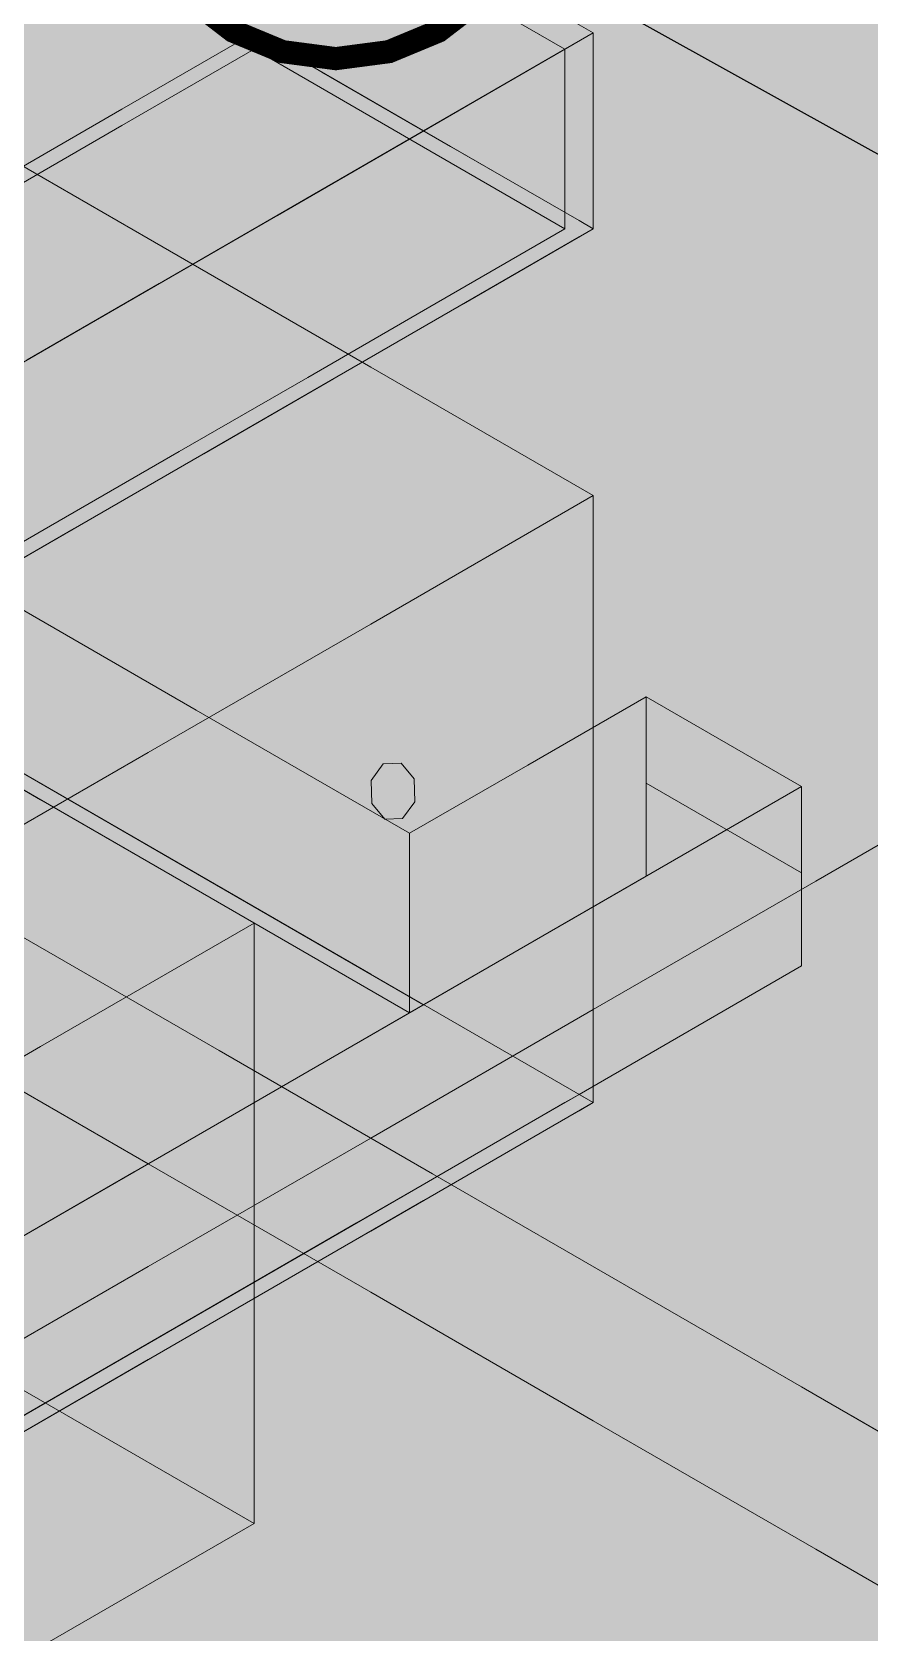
# Model space of a CAD drawing. Header units: metres. Extents: x 349021 to 349543, y 9281040 to 9281959.
# Drawn here: x 349207.772 to 349207.9351, y 9281043.9387 to 9281044.2502 of the extents above; entities that cross this region are included whole.
import ezdxf

# ---------------------------------------------------------------- set-up
doc = ezdxf.new("R2010")
doc.units = ezdxf.units.M
doc.header["$LTSCALE"] = 0.25
doc.layers.add('ISO-3D', color=7, linetype='CONTINUOUS', lineweight=13)
doc.layers.add('ISO-3D-ARISTAS', color=250, linetype='CONTINUOUS', lineweight=13)
doc.layers.add('LLAMADAS-NUM', color=30, linetype='CONTINUOUS', lineweight=25, true_color=0xc05014)

msp = doc.modelspace()

# ---------------------------------------------------------------- linework, layer by layer
at = {"layer": 'ISO-3D', "true_color": 0x9e9d98}
for points in [[(349207.83792, 9281044.23833), (349207.79462, 9281044.26333), (349207.83792, 9281044.285), (349207.79462, 9281044.31)], [(349207.92452, 9281044.235), (349207.88122, 9281044.26), (349207.92452, 9281044.285), (349207.88122, 9281044.31)], [(349207.79462, 9281044.21667), (349207.75131, 9281044.24167), (349207.79462, 9281044.26333), (349207.75131, 9281044.28833)], [(349207.88122, 9281044.21333), (349207.83792, 9281044.23833), (349207.88122, 9281044.26), (349207.83792, 9281044.285)], [(349207.96782, 9281044.21), (349207.92452, 9281044.235), (349207.96782, 9281044.26), (349207.92452, 9281044.285)], [(349207.83792, 9281044.19167), (349207.79462, 9281044.21667), (349207.83792, 9281044.23833), (349207.79462, 9281044.26333)], [(349207.92452, 9281044.18833), (349207.88122, 9281044.21333), (349207.92452, 9281044.235), (349207.88122, 9281044.26)], [(349207.79462, 9281044.17), (349207.75131, 9281044.195), (349207.79462, 9281044.21667), (349207.75131, 9281044.24167)], [(349207.88122, 9281044.16667), (349207.83792, 9281044.19167), (349207.88122, 9281044.21333), (349207.83792, 9281044.23833)], [(349207.79462, 9281044.16), (349207.75131, 9281044.185), (349207.79462, 9281044.21), (349207.75131, 9281044.235)], [(349207.96782, 9281044.16333), (349207.92452, 9281044.18833), (349207.96782, 9281044.21), (349207.92452, 9281044.235)], [(349207.83792, 9281044.145), (349207.79462, 9281044.17), (349207.83792, 9281044.19167), (349207.79462, 9281044.21667)], [(349207.92452, 9281044.14167), (349207.88122, 9281044.16667), (349207.92452, 9281044.18833), (349207.88122, 9281044.21333)], [(349207.83792, 9281044.135), (349207.79462, 9281044.16), (349207.83792, 9281044.185), (349207.79462, 9281044.21)], [(349207.79462, 9281044.12333), (349207.75131, 9281044.14833), (349207.79462, 9281044.17), (349207.75131, 9281044.195)], [(349207.88122, 9281044.12), (349207.83792, 9281044.145), (349207.88122, 9281044.16667), (349207.83792, 9281044.19167)], [(349207.96782, 9281044.11667), (349207.92452, 9281044.14167), (349207.96782, 9281044.16333), (349207.92452, 9281044.18833)], [(349207.79462, 9281044.11), (349207.75131, 9281044.135), (349207.79462, 9281044.16), (349207.75131, 9281044.185)], [(349207.88122, 9281044.11), (349207.83792, 9281044.135), (349207.88122, 9281044.16), (349207.83792, 9281044.185)], [(349207.83792, 9281044.09833), (349207.79462, 9281044.12333), (349207.83792, 9281044.145), (349207.79462, 9281044.17)], [(349207.92452, 9281044.095), (349207.88122, 9281044.12), (349207.92452, 9281044.14167), (349207.88122, 9281044.16667)], [(349207.83792, 9281044.085), (349207.79462, 9281044.11), (349207.83792, 9281044.135), (349207.79462, 9281044.16)], [(349207.79462, 9281044.07667), (349207.75131, 9281044.10167), (349207.79462, 9281044.12333), (349207.75131, 9281044.14833)], [(349207.88122, 9281044.07333), (349207.83792, 9281044.09833), (349207.88122, 9281044.12), (349207.83792, 9281044.145)], [(349207.80392, 9281044.08335), (349207.76236, 9281044.10735), (349207.80392, 9281044.11828), (349207.76236, 9281044.14227)], [(349207.96782, 9281044.07), (349207.92452, 9281044.095), (349207.96782, 9281044.11667), (349207.92452, 9281044.14167)], [(349207.79462, 9281044.0919), (349207.75131, 9281044.1169), (349207.79462, 9281044.11), (349207.75131, 9281044.135)], [(349207.88122, 9281044.06), (349207.83792, 9281044.085), (349207.88122, 9281044.11), (349207.83792, 9281044.135)], [(349207.77367, 9281044.06589), (349207.73211, 9281044.08988), (349207.77367, 9281044.10082), (349207.73211, 9281044.12481)], [(349207.83792, 9281044.05167), (349207.79462, 9281044.07667), (349207.83792, 9281044.09833), (349207.79462, 9281044.12333)], [(349207.92452, 9281044.04833), (349207.88122, 9281044.07333), (349207.92452, 9281044.095), (349207.88122, 9281044.12)], [(349207.92177, 9281044.08659), (349207.89152, 9281044.10405), (349207.92177, 9281044.10341), (349207.89152, 9281044.12087)], [(349207.84547, 9281044.05936), (349207.80392, 9281044.08335), (349207.84547, 9281044.09429), (349207.80392, 9281044.11828)], [(349207.83792, 9281044.0669), (349207.79462, 9281044.0919), (349207.83792, 9281044.085), (349207.79462, 9281044.11)], [(349207.79462, 9281044.03), (349207.75131, 9281044.055), (349207.79462, 9281044.07667), (349207.75131, 9281044.10167)], [(349207.81523, 9281044.0419), (349207.77367, 9281044.06589), (349207.81523, 9281044.07682), (349207.77367, 9281044.10082)], [(349207.88122, 9281044.02667), (349207.83792, 9281044.05167), (349207.88122, 9281044.07333), (349207.83792, 9281044.09833)], [(349207.96782, 9281044.02333), (349207.92452, 9281044.04833), (349207.96782, 9281044.07), (349207.92452, 9281044.095)], [(349207.77367, 9281044.02494), (349207.73211, 9281044.04893), (349207.77367, 9281044.06589), (349207.73211, 9281044.08988)], [(349207.88122, 9281044.0419), (349207.83792, 9281044.0669), (349207.88122, 9281044.06), (349207.83792, 9281044.085)], [(349207.83792, 9281044.005), (349207.79462, 9281044.03), (349207.83792, 9281044.05167), (349207.79462, 9281044.07667)], [(349207.80841, 9281044.00703), (349207.76686, 9281044.03103), (349207.80841, 9281044.05203), (349207.76686, 9281044.07603)], [(349207.92452, 9281044.00167), (349207.88122, 9281044.02667), (349207.92452, 9281044.04833), (349207.88122, 9281044.07333)], [(349207.81523, 9281044.00095), (349207.77367, 9281044.02494), (349207.81523, 9281044.0419), (349207.77367, 9281044.06589)], [(349207.84997, 9281043.98304), (349207.80841, 9281044.00703), (349207.84997, 9281044.02804), (349207.80841, 9281044.05203)], [(349207.88122, 9281043.98), (349207.83792, 9281044.005), (349207.88122, 9281044.02667), (349207.83792, 9281044.05167)], [(349207.77367, 9281043.98399), (349207.73211, 9281044.00798), (349207.77367, 9281044.02494), (349207.73211, 9281044.04893)], [(349207.96782, 9281043.97667), (349207.92452, 9281044.00167), (349207.96782, 9281044.02333), (349207.92452, 9281044.04833)], [(349207.80841, 9281043.96203), (349207.76686, 9281043.98603), (349207.80841, 9281044.00703), (349207.76686, 9281044.03103)], [(349207.89152, 9281043.95905), (349207.84997, 9281043.98304), (349207.89152, 9281044.00405), (349207.84997, 9281044.02804)], [(349207.92452, 9281043.955), (349207.88122, 9281043.98), (349207.92452, 9281044.00167), (349207.88122, 9281044.02667)], [(349207.81523, 9281043.96), (349207.77367, 9281043.98399), (349207.81523, 9281044.00095), (349207.77367, 9281044.02494)], [(349207.84997, 9281043.93804), (349207.80841, 9281043.96203), (349207.84997, 9281043.98304), (349207.80841, 9281044.00703)], [(349207.92177, 9281043.94159), (349207.89152, 9281043.95905), (349207.92177, 9281043.98659), (349207.89152, 9281044.00405)], [(349207.96782, 9281043.93), (349207.92452, 9281043.955), (349207.96782, 9281043.97667), (349207.92452, 9281044.00167)], [(349207.80841, 9281043.91703), (349207.76686, 9281043.94103), (349207.80841, 9281043.96203), (349207.76686, 9281043.98603)], [(349207.92452, 9281043.94), (349207.92177, 9281043.94159), (349207.92452, 9281043.985), (349207.92177, 9281043.98659)], [(349207.89152, 9281043.91405), (349207.84997, 9281043.93804), (349207.89152, 9281043.95905), (349207.84997, 9281043.98304)], [(349207.95339, 9281043.92333), (349207.92452, 9281043.94), (349207.95339, 9281043.96833), (349207.92452, 9281043.985)], [(349207.84997, 9281043.89304), (349207.80841, 9281043.91703), (349207.84997, 9281043.93804), (349207.80841, 9281043.96203)], [(349207.92177, 9281043.89659), (349207.89152, 9281043.91405), (349207.92177, 9281043.94159), (349207.89152, 9281043.95905)], [(349207.80841, 9281043.87203), (349207.76686, 9281043.89603), (349207.80841, 9281043.91703), (349207.76686, 9281043.94103)], [(349207.92452, 9281043.895), (349207.92177, 9281043.89659), (349207.92452, 9281043.94), (349207.92177, 9281043.94159)], [(349207.95339, 9281043.87833), (349207.92452, 9281043.895), (349207.95339, 9281043.92333), (349207.92452, 9281043.94)]]:
    msp.add_solid(points, dxfattribs=at)
at = {"layer": 'ISO-3D', "true_color": 0xb0aea8}
for points in [[(349207.89854, 9281044.27), (349207.8639, 9281044.25), (349207.85524, 9281044.295), (349207.8206, 9281044.275)], [(349207.97648, 9281044.265), (349207.94184, 9281044.245), (349207.93318, 9281044.29), (349207.89854, 9281044.27)], [(349207.78595, 9281044.255), (349207.75131, 9281044.235), (349207.74265, 9281044.28), (349207.70801, 9281044.26)], [(349207.8639, 9281044.25), (349207.82926, 9281044.23), (349207.8206, 9281044.275), (349207.78595, 9281044.255)], [(349207.94184, 9281044.245), (349207.9072, 9281044.225), (349207.89854, 9281044.27), (349207.8639, 9281044.25)], [(349207.82926, 9281044.23), (349207.79462, 9281044.21), (349207.78595, 9281044.255), (349207.75131, 9281044.235)], [(349207.9072, 9281044.225), (349207.87256, 9281044.205), (349207.8639, 9281044.25), (349207.82926, 9281044.23)], [(349207.98514, 9281044.22), (349207.9505, 9281044.2), (349207.94184, 9281044.245), (349207.9072, 9281044.225)], [(349207.87256, 9281044.205), (349207.83792, 9281044.185), (349207.82926, 9281044.23), (349207.79462, 9281044.21)], [(349207.9505, 9281044.2), (349207.91586, 9281044.18), (349207.9072, 9281044.225), (349207.87256, 9281044.205)], [(349207.91586, 9281044.18), (349207.88122, 9281044.16), (349207.87256, 9281044.205), (349207.83792, 9281044.185)], [(349207.97937, 9281044.18333), (349207.94473, 9281044.16333), (349207.9505, 9281044.2), (349207.91586, 9281044.18)], [(349207.94473, 9281044.16333), (349207.91009, 9281044.14333), (349207.91586, 9281044.18), (349207.88122, 9281044.16)], [(349207.97359, 9281044.14667), (349207.93895, 9281044.12667), (349207.94473, 9281044.16333), (349207.91009, 9281044.14333)], [(349207.91009, 9281044.14333), (349207.86678, 9281044.11833), (349207.88122, 9281044.16), (349207.83792, 9281044.135)], [(349207.80392, 9281044.11828), (349207.77367, 9281044.10082), (349207.76236, 9281044.14227), (349207.73211, 9281044.12481)], [(349207.93895, 9281044.12667), (349207.89565, 9281044.10167), (349207.91009, 9281044.14333), (349207.86678, 9281044.11833)], [(349207.86678, 9281044.11833), (349207.82348, 9281044.09333), (349207.83792, 9281044.135), (349207.79462, 9281044.11)], [(349207.96782, 9281044.11), (349207.92452, 9281044.085), (349207.93895, 9281044.12667), (349207.89565, 9281044.10167)], [(349207.92177, 9281044.10341), (349207.89874, 9281044.09012), (349207.89152, 9281044.12087), (349207.8685, 9281044.10758)], [(349207.84547, 9281044.09429), (349207.81523, 9281044.07682), (349207.80392, 9281044.11828), (349207.77367, 9281044.10082)], [(349207.89565, 9281044.10167), (349207.85235, 9281044.07667), (349207.86678, 9281044.11833), (349207.82348, 9281044.09333)], [(349207.82348, 9281044.09333), (349207.78018, 9281044.06833), (349207.79462, 9281044.11), (349207.75131, 9281044.085)], [(349207.80667, 9281044.08494), (349207.80392, 9281044.08335), (349207.76511, 9281044.10893), (349207.76236, 9281044.10735)], [(349207.89874, 9281044.09012), (349207.87572, 9281044.07682), (349207.8685, 9281044.10758), (349207.84547, 9281044.09429)], [(349207.92452, 9281044.085), (349207.88122, 9281044.06), (349207.89565, 9281044.10167), (349207.85235, 9281044.07667)], [(349207.85235, 9281044.07667), (349207.80905, 9281044.05167), (349207.82348, 9281044.09333), (349207.78018, 9281044.06833)], [(349207.87572, 9281044.07682), (349207.84547, 9281044.05936), (349207.84547, 9281044.09429), (349207.81523, 9281044.07682)], [(349207.78018, 9281044.06833), (349207.73688, 9281044.04333), (349207.75131, 9281044.085), (349207.70801, 9281044.06)], [(349207.84822, 9281044.06095), (349207.84547, 9281044.05936), (349207.80667, 9281044.08494), (349207.80392, 9281044.08335)], [(349207.84547, 9281044.05936), (349207.80392, 9281044.03537), (349207.81523, 9281044.07682), (349207.77367, 9281044.05283)], [(349207.88122, 9281044.06), (349207.83792, 9281044.035), (349207.85235, 9281044.07667), (349207.80905, 9281044.05167)], [(349207.80841, 9281044.05203), (349207.77026, 9281044.03001), (349207.76686, 9281044.07603), (349207.72871, 9281044.054)], [(349207.80905, 9281044.05167), (349207.76575, 9281044.02667), (349207.78018, 9281044.06833), (349207.73688, 9281044.04333)], [(349207.79462, 9281044.03), (349207.76214, 9281044.01125), (349207.75131, 9281044.055), (349207.71884, 9281044.03625)], [(349207.80392, 9281044.03537), (349207.76236, 9281044.01138), (349207.77367, 9281044.05283), (349207.73211, 9281044.02884)], [(349207.83792, 9281044.035), (349207.79462, 9281044.01), (349207.80905, 9281044.05167), (349207.76575, 9281044.02667)], [(349207.84997, 9281044.02804), (349207.81182, 9281044.00602), (349207.80841, 9281044.05203), (349207.77026, 9281044.03001)], [(349207.88122, 9281044.0419), (349207.87847, 9281044.04031), (349207.87847, 9281044.04349), (349207.87572, 9281044.0419)], [(349207.87847, 9281044.04031), (349207.84822, 9281044.02285), (349207.87572, 9281044.0419), (349207.84547, 9281044.02444)], [(349207.81182, 9281044.00602), (349207.77367, 9281043.98399), (349207.77026, 9281044.03001), (349207.73211, 9281044.00798)], [(349207.83792, 9281044.005), (349207.80544, 9281043.98625), (349207.79462, 9281044.03), (349207.76214, 9281044.01125)], [(349207.79462, 9281044.01), (349207.75131, 9281043.985), (349207.76575, 9281044.02667), (349207.72245, 9281044.00167)], [(349207.89152, 9281044.00405), (349207.85338, 9281043.98202), (349207.84997, 9281044.02804), (349207.81182, 9281044.00602)], [(349207.84822, 9281044.02285), (349207.80667, 9281043.99886), (349207.84547, 9281044.02444), (349207.80392, 9281044.00045)], [(349207.80544, 9281043.98625), (349207.77296, 9281043.9675), (349207.76214, 9281044.01125), (349207.72966, 9281043.9925)], [(349207.85338, 9281043.98202), (349207.81523, 9281043.96), (349207.81182, 9281044.00602), (349207.77367, 9281043.98399)], [(349207.88122, 9281043.98), (349207.84874, 9281043.96125), (349207.83792, 9281044.005), (349207.80544, 9281043.98625)], [(349207.93139, 9281043.98103), (349207.89324, 9281043.95901), (349207.89152, 9281044.00405), (349207.85338, 9281043.98202)], [(349207.80667, 9281043.99886), (349207.76511, 9281043.97487), (349207.80392, 9281044.00045), (349207.76236, 9281043.97645)], [(349207.77296, 9281043.9675), (349207.74049, 9281043.94875), (349207.72966, 9281043.9925), (349207.69719, 9281043.97375)], [(349207.84874, 9281043.96125), (349207.81627, 9281043.9425), (349207.80544, 9281043.98625), (349207.77296, 9281043.9675)], [(349207.89324, 9281043.95901), (349207.85509, 9281043.93698), (349207.85338, 9281043.98202), (349207.81523, 9281043.96)], [(349207.92452, 9281043.955), (349207.89204, 9281043.93625), (349207.88122, 9281043.98), (349207.84874, 9281043.96125)], [(349207.97126, 9281043.95802), (349207.93311, 9281043.93599), (349207.93139, 9281043.98103), (349207.89324, 9281043.95901)], [(349207.81627, 9281043.9425), (349207.78379, 9281043.92375), (349207.77296, 9281043.9675), (349207.74049, 9281043.94875)], [(349207.89204, 9281043.93625), (349207.85957, 9281043.9175), (349207.84874, 9281043.96125), (349207.81627, 9281043.9425)], [(349207.85509, 9281043.93698), (349207.81354, 9281043.91299), (349207.81523, 9281043.96), (349207.77367, 9281043.93601)], [(349207.93311, 9281043.93599), (349207.89496, 9281043.91397), (349207.89324, 9281043.95901), (349207.85509, 9281043.93698)], [(349208.01112, 9281043.935), (349207.97297, 9281043.91297), (349207.97126, 9281043.95802), (349207.93311, 9281043.93599)], [(349207.96782, 9281043.93), (349207.93534, 9281043.91125), (349207.92452, 9281043.955), (349207.89204, 9281043.93625)], [(349207.78379, 9281043.92375), (349207.75131, 9281043.905), (349207.74049, 9281043.94875), (349207.70801, 9281043.93)], [(349207.85957, 9281043.9175), (349207.82709, 9281043.89875), (349207.81627, 9281043.9425), (349207.78379, 9281043.92375)]]:
    msp.add_solid(points, dxfattribs=at)
at = {"layer": 'ISO-3D', "true_color": 0x262a30}
for points in [[(349207.84822, 9281044.24841), (349207.8225, 9281044.26326), (349207.84822, 9281044.26587), (349207.8225, 9281044.28073)], [(349207.8225, 9281044.2458), (349207.79677, 9281044.26065), (349207.8225, 9281044.26326), (349207.79677, 9281044.27812)], [(349207.85069, 9281044.24381), (349207.82566, 9281044.25826), (349207.85069, 9281044.26128), (349207.82566, 9281044.27573)], [(349207.82566, 9281044.2408), (349207.80063, 9281044.25525), (349207.82566, 9281044.25826), (349207.80063, 9281044.27272)], [(349207.81523, 9281044.24682), (349207.7895, 9281044.26168), (349207.81523, 9281044.25), (349207.7895, 9281044.26485)], [(349207.84822, 9281044.23095), (349207.8225, 9281044.2458), (349207.84822, 9281044.24841), (349207.8225, 9281044.26326)], [(349207.86335, 9281044.23968), (349207.84822, 9281044.24841), (349207.86335, 9281044.25714), (349207.84822, 9281044.26587)], [(349207.87572, 9281044.22936), (349207.85069, 9281044.24381), (349207.87572, 9281044.24682), (349207.85069, 9281044.26128)], [(349207.87847, 9281044.24841), (349207.86335, 9281044.25714), (349207.87847, 9281044.25159), (349207.86335, 9281044.26032)], [(349207.85069, 9281044.22635), (349207.82566, 9281044.2408), (349207.85069, 9281044.24381), (349207.82566, 9281044.25826)], [(349207.87847, 9281044.23095), (349207.86335, 9281044.23968), (349207.87847, 9281044.24841), (349207.86335, 9281044.25714)], [(349207.88122, 9281044.24682), (349207.87847, 9281044.24841), (349207.88122, 9281044.25), (349207.87847, 9281044.25159)], [(349207.86335, 9281044.22222), (349207.84822, 9281044.23095), (349207.86335, 9281044.23968), (349207.84822, 9281044.24841)], [(349207.88122, 9281044.22936), (349207.87847, 9281044.23095), (349207.88122, 9281044.24682), (349207.87847, 9281044.24841)], [(349207.87572, 9281044.2119), (349207.85069, 9281044.22635), (349207.87572, 9281044.22936), (349207.85069, 9281044.24381)], [(349207.87847, 9281044.21349), (349207.86335, 9281044.22222), (349207.87847, 9281044.23095), (349207.86335, 9281044.23968)], [(349207.88122, 9281044.2119), (349207.87847, 9281044.21349), (349207.88122, 9281044.22936), (349207.87847, 9281044.23095)]]:
    msp.add_solid(points, dxfattribs=at)
at = {"layer": 'ISO-3D', "true_color": 0x2b2e35}
for points in [[(349207.83172, 9281044.25952), (349207.81523, 9281044.25), (349207.806, 9281044.27438), (349207.7895, 9281044.26485)], [(349207.83035, 9281044.25556), (349207.81523, 9281044.24682), (349207.80462, 9281044.27041), (349207.7895, 9281044.26168)], [(349207.86472, 9281044.25952), (349207.84822, 9281044.25), (349207.84822, 9281044.26905), (349207.83172, 9281044.25952)], [(349207.8606, 9281044.25556), (349207.84547, 9281044.24682), (349207.84547, 9281044.26429), (349207.83035, 9281044.25556)], [(349207.84822, 9281044.25), (349207.83172, 9281044.24047), (349207.83172, 9281044.25952), (349207.81523, 9281044.25)], [(349207.88122, 9281044.25), (349207.86472, 9281044.24047), (349207.86472, 9281044.25952), (349207.84822, 9281044.25)], [(349207.82841, 9281044.24239), (349207.82566, 9281044.2408), (349207.80338, 9281044.25684), (349207.80063, 9281044.25525)], [(349207.84547, 9281044.24682), (349207.83035, 9281044.23809), (349207.83035, 9281044.25556), (349207.81523, 9281044.24682)], [(349207.87572, 9281044.24682), (349207.8606, 9281044.23809), (349207.8606, 9281044.25556), (349207.84547, 9281044.24682)], [(349207.83172, 9281044.24047), (349207.806, 9281044.22562), (349207.81523, 9281044.25), (349207.7895, 9281044.23515)], [(349207.86472, 9281044.24047), (349207.84822, 9281044.23095), (349207.84822, 9281044.25), (349207.83172, 9281044.24047)], [(349207.83035, 9281044.23809), (349207.80462, 9281044.22324), (349207.81523, 9281044.24682), (349207.7895, 9281044.23197)], [(349207.8606, 9281044.23809), (349207.84547, 9281044.22936), (349207.84547, 9281044.24682), (349207.83035, 9281044.23809)], [(349207.85344, 9281044.22794), (349207.85069, 9281044.22635), (349207.82841, 9281044.24239), (349207.82566, 9281044.2408)], [(349207.84822, 9281044.23095), (349207.8225, 9281044.2161), (349207.83172, 9281044.24047), (349207.806, 9281044.22562)], [(349207.806, 9281044.22562), (349207.78027, 9281044.21077), (349207.7895, 9281044.23515), (349207.76378, 9281044.2203)], [(349207.84547, 9281044.22936), (349207.81975, 9281044.21451), (349207.83035, 9281044.23809), (349207.80462, 9281044.22324)], [(349207.80462, 9281044.22324), (349207.7789, 9281044.20839), (349207.7895, 9281044.23197), (349207.76378, 9281044.21712)], [(349207.87847, 9281044.21349), (349207.87572, 9281044.2119), (349207.85344, 9281044.22794), (349207.85069, 9281044.22635)], [(349207.81975, 9281044.21451), (349207.79402, 9281044.19966), (349207.80462, 9281044.22324), (349207.7789, 9281044.20839)], [(349207.8225, 9281044.2161), (349207.79677, 9281044.20125), (349207.806, 9281044.22562), (349207.78027, 9281044.21077)], [(349207.78027, 9281044.21077), (349207.75455, 9281044.19592), (349207.76378, 9281044.2203), (349207.73805, 9281044.20544)], [(349207.7789, 9281044.20839), (349207.75317, 9281044.19354), (349207.76378, 9281044.21712), (349207.73805, 9281044.20227)], [(349207.88122, 9281044.2119), (349207.87847, 9281044.21031), (349207.87847, 9281044.21349), (349207.87572, 9281044.2119)], [(349207.79677, 9281044.20125), (349207.77105, 9281044.18639), (349207.78027, 9281044.21077), (349207.75455, 9281044.19592)], [(349207.87847, 9281044.21031), (349207.85344, 9281044.19586), (349207.87572, 9281044.2119), (349207.85069, 9281044.19745)], [(349207.79402, 9281044.19966), (349207.7683, 9281044.18481), (349207.7789, 9281044.20839), (349207.75317, 9281044.19354)], [(349207.85344, 9281044.19586), (349207.82841, 9281044.18141), (349207.85069, 9281044.19745), (349207.82566, 9281044.183)], [(349207.82841, 9281044.18141), (349207.80338, 9281044.16696), (349207.82566, 9281044.183), (349207.80063, 9281044.16855)], [(349207.80338, 9281044.16696), (349207.77835, 9281044.15251), (349207.80063, 9281044.16855), (349207.7756, 9281044.1541)], [(349207.77835, 9281044.15251), (349207.75332, 9281044.13806), (349207.7756, 9281044.1541), (349207.75057, 9281044.13964)]]:
    msp.add_solid(points, dxfattribs=at)
at = {"layer": 'ISO-3D', "true_color": 0x22252b}
for points in [[(349207.81523, 9281044.24682), (349207.7895, 9281044.23197), (349207.81523, 9281044.25), (349207.7895, 9281044.23515)], [(349207.88122, 9281044.24682), (349207.85596, 9281044.23224), (349207.88122, 9281044.25), (349207.85596, 9281044.23542)], [(349207.87572, 9281044.22936), (349207.85069, 9281044.21491), (349207.87572, 9281044.24682), (349207.85069, 9281044.23237)], [(349207.88122, 9281044.22936), (349207.85596, 9281044.21478), (349207.88122, 9281044.24682), (349207.85596, 9281044.23224)], [(349207.7895, 9281044.23197), (349207.76378, 9281044.21712), (349207.7895, 9281044.23515), (349207.76378, 9281044.2203)], [(349207.85596, 9281044.23224), (349207.8307, 9281044.21766), (349207.85596, 9281044.23542), (349207.8307, 9281044.22083)], [(349207.85069, 9281044.21491), (349207.82566, 9281044.20046), (349207.85069, 9281044.23237), (349207.82566, 9281044.21792)], [(349207.85596, 9281044.21478), (349207.8307, 9281044.2002), (349207.85596, 9281044.23224), (349207.8307, 9281044.21766)], [(349207.87572, 9281044.2119), (349207.85069, 9281044.19745), (349207.87572, 9281044.22936), (349207.85069, 9281044.21491)], [(349207.88122, 9281044.2119), (349207.85596, 9281044.19732), (349207.88122, 9281044.22936), (349207.85596, 9281044.21478)], [(349207.8307, 9281044.21766), (349207.80544, 9281044.20307), (349207.8307, 9281044.22083), (349207.80544, 9281044.20625)], [(349207.82566, 9281044.20046), (349207.80063, 9281044.18601), (349207.82566, 9281044.21792), (349207.80063, 9281044.20347)], [(349207.8307, 9281044.2002), (349207.80544, 9281044.18561), (349207.8307, 9281044.21766), (349207.80544, 9281044.20307)], [(349207.85069, 9281044.19745), (349207.82566, 9281044.183), (349207.85069, 9281044.21491), (349207.82566, 9281044.20046)], [(349207.85596, 9281044.19732), (349207.8307, 9281044.18273), (349207.85596, 9281044.21478), (349207.8307, 9281044.2002)], [(349207.80544, 9281044.20307), (349207.78018, 9281044.18849), (349207.80544, 9281044.20625), (349207.78018, 9281044.19167)], [(349207.80063, 9281044.18601), (349207.7756, 9281044.17156), (349207.80063, 9281044.20347), (349207.7756, 9281044.18902)], [(349207.80544, 9281044.18561), (349207.78018, 9281044.17103), (349207.80544, 9281044.20307), (349207.78018, 9281044.18849)], [(349207.82566, 9281044.183), (349207.80063, 9281044.16855), (349207.82566, 9281044.20046), (349207.80063, 9281044.18601)], [(349207.8307, 9281044.18273), (349207.80544, 9281044.16815), (349207.8307, 9281044.2002), (349207.80544, 9281044.18561)], [(349207.78018, 9281044.18849), (349207.75492, 9281044.17391), (349207.78018, 9281044.19167), (349207.75492, 9281044.17708)], [(349207.7756, 9281044.17156), (349207.75057, 9281044.15711), (349207.7756, 9281044.18902), (349207.75057, 9281044.17457)], [(349207.78018, 9281044.17103), (349207.75492, 9281044.15645), (349207.78018, 9281044.18849), (349207.75492, 9281044.17391)], [(349207.80063, 9281044.16855), (349207.7756, 9281044.1541), (349207.80063, 9281044.18601), (349207.7756, 9281044.17156)], [(349207.80544, 9281044.16815), (349207.78018, 9281044.15357), (349207.80544, 9281044.18561), (349207.78018, 9281044.17103)], [(349207.7756, 9281044.1541), (349207.75057, 9281044.13964), (349207.7756, 9281044.17156), (349207.75057, 9281044.15711)], [(349207.78018, 9281044.15357), (349207.75492, 9281044.13898), (349207.78018, 9281044.17103), (349207.75492, 9281044.15645)]]:
    msp.add_solid(points, dxfattribs=at)
at = {"layer": 'ISO-3D', "true_color": 0x8e8d88}
for points in [[(349207.88122, 9281044.11), (349207.83792, 9281044.085), (349207.88122, 9281044.16), (349207.83792, 9281044.135)], [(349207.83792, 9281044.085), (349207.79462, 9281044.06), (349207.83792, 9281044.135), (349207.79462, 9281044.11)], [(349207.89152, 9281044.08595), (349207.8685, 9281044.07266), (349207.89152, 9281044.12087), (349207.8685, 9281044.10758)], [(349207.79462, 9281044.06), (349207.75131, 9281044.035), (349207.79462, 9281044.11), (349207.75131, 9281044.085)], [(349207.88122, 9281044.06), (349207.83792, 9281044.035), (349207.88122, 9281044.11), (349207.83792, 9281044.085)], [(349207.8685, 9281044.07266), (349207.84547, 9281044.05936), (349207.8685, 9281044.10758), (349207.84547, 9281044.09429)], [(349207.96782, 9281044.06), (349207.92452, 9281044.035), (349207.96782, 9281044.11), (349207.92452, 9281044.085)], [(349207.92177, 9281044.06849), (349207.87847, 9281044.04349), (349207.92177, 9281044.10341), (349207.87847, 9281044.07841)], [(349207.83792, 9281044.035), (349207.79462, 9281044.01), (349207.83792, 9281044.085), (349207.79462, 9281044.06)], [(349207.92452, 9281044.035), (349207.88122, 9281044.01), (349207.92452, 9281044.085), (349207.88122, 9281044.06)], [(349207.81523, 9281044.0419), (349207.77367, 9281044.01791), (349207.81523, 9281044.07682), (349207.77367, 9281044.05283)], [(349207.87847, 9281044.04349), (349207.83517, 9281044.01849), (349207.87847, 9281044.07841), (349207.83517, 9281044.05341)], [(349207.79462, 9281044.01), (349207.75131, 9281043.985), (349207.79462, 9281044.06), (349207.75131, 9281044.035)], [(349207.88122, 9281044.0419), (349207.83792, 9281044.0169), (349207.88122, 9281044.06), (349207.83792, 9281044.035)], [(349207.88122, 9281044.01), (349207.83792, 9281043.985), (349207.88122, 9281044.06), (349207.83792, 9281044.035)], [(349207.96782, 9281044.01), (349207.92452, 9281043.985), (349207.96782, 9281044.06), (349207.92452, 9281044.035)], [(349207.77367, 9281044.01791), (349207.73211, 9281043.99392), (349207.77367, 9281044.05283), (349207.73211, 9281044.02884)], [(349207.83517, 9281044.01849), (349207.79187, 9281043.99349), (349207.83517, 9281044.05341), (349207.79187, 9281044.02841)], [(349207.81523, 9281044.00095), (349207.77367, 9281043.97696), (349207.81523, 9281044.0419), (349207.77367, 9281044.01791)], [(349207.83792, 9281044.0169), (349207.79462, 9281043.9919), (349207.83792, 9281044.035), (349207.79462, 9281044.01)], [(349207.83792, 9281043.985), (349207.79462, 9281043.96), (349207.83792, 9281044.035), (349207.79462, 9281044.01)], [(349207.92452, 9281043.985), (349207.88122, 9281043.96), (349207.92452, 9281044.035), (349207.88122, 9281044.01)], [(349207.79187, 9281043.99349), (349207.74856, 9281043.96849), (349207.79187, 9281044.02841), (349207.74856, 9281044.00341)], [(349207.77367, 9281043.97696), (349207.73211, 9281043.95297), (349207.77367, 9281044.01791), (349207.73211, 9281043.99392)], [(349207.79462, 9281043.9919), (349207.75131, 9281043.9669), (349207.79462, 9281044.01), (349207.75131, 9281043.985)], [(349207.79462, 9281043.96), (349207.75131, 9281043.935), (349207.79462, 9281044.01), (349207.75131, 9281043.985)], [(349207.88122, 9281043.96), (349207.83792, 9281043.935), (349207.88122, 9281044.01), (349207.83792, 9281043.985)], [(349207.96782, 9281043.9919), (349207.92452, 9281043.9669), (349207.96782, 9281044.01), (349207.92452, 9281043.985)], [(349207.81523, 9281043.96), (349207.77367, 9281043.93601), (349207.81523, 9281044.00095), (349207.77367, 9281043.97696)], [(349207.96782, 9281043.95095), (349207.92452, 9281043.92595), (349207.96782, 9281043.9919), (349207.92452, 9281043.9669)], [(349207.83792, 9281043.935), (349207.79462, 9281043.91), (349207.83792, 9281043.985), (349207.79462, 9281043.96)], [(349207.92452, 9281043.9669), (349207.88122, 9281043.9419), (349207.92452, 9281043.985), (349207.88122, 9281043.96)], [(349207.77367, 9281043.93601), (349207.73211, 9281043.91202), (349207.77367, 9281043.97696), (349207.73211, 9281043.95297)], [(349207.92452, 9281043.92595), (349207.88122, 9281043.90095), (349207.92452, 9281043.9669), (349207.88122, 9281043.9419)], [(349207.79462, 9281043.91), (349207.75131, 9281043.885), (349207.79462, 9281043.96), (349207.75131, 9281043.935)], [(349207.88122, 9281043.9419), (349207.83792, 9281043.9169), (349207.88122, 9281043.96), (349207.83792, 9281043.935)], [(349207.96782, 9281043.91), (349207.92452, 9281043.885), (349207.96782, 9281043.95095), (349207.92452, 9281043.92595)], [(349207.88122, 9281043.90095), (349207.83792, 9281043.87595), (349207.88122, 9281043.9419), (349207.83792, 9281043.9169)]]:
    msp.add_solid(points, dxfattribs=at)
at = {"layer": 'ISO-3D', "true_color": 0x774c32}
for points in [[(349207.80006, 9281044.10399), (349207.80242, 9281044.10723), (349207.838, 9281044.10458), (349207.84036, 9281044.10782)], [(349207.76212, 9281044.10339), (349207.76448, 9281044.10663), (349207.80006, 9281044.10399), (349207.80242, 9281044.10723)], [(349207.77062, 9281044.09923), (349207.76825, 9281044.09599), (349207.80856, 9281044.09982), (349207.80619, 9281044.09658)], [(349207.80856, 9281044.09982), (349207.80619, 9281044.09658), (349207.8465, 9281044.10042), (349207.84413, 9281044.09718)]]:
    msp.add_solid(points, dxfattribs=at)
at = {"layer": 'ISO-3D', "true_color": 0x5f3c28}
for points in [[(349207.80242, 9281044.10723), (349207.80589, 9281044.10735), (349207.84036, 9281044.10782), (349207.84383, 9281044.10795)], [(349207.76448, 9281044.10663), (349207.76795, 9281044.10676), (349207.80242, 9281044.10723), (349207.80589, 9281044.10735)], [(349207.76825, 9281044.09599), (349207.76478, 9281044.09586), (349207.80619, 9281044.09658), (349207.80272, 9281044.09646)], [(349207.80619, 9281044.09658), (349207.80272, 9281044.09646), (349207.84413, 9281044.09718), (349207.84066, 9281044.09705)]]:
    msp.add_solid(points, dxfattribs=at)
at = {"layer": 'ISO-3D', "true_color": 0x623e29}
for points in [[(349207.80589, 9281044.10735), (349207.80843, 9281044.10429), (349207.84383, 9281044.10795), (349207.84637, 9281044.10488)], [(349207.76795, 9281044.10676), (349207.77049, 9281044.10369), (349207.80589, 9281044.10735), (349207.80843, 9281044.10429)], [(349207.76478, 9281044.09586), (349207.76224, 9281044.09893), (349207.80272, 9281044.09646), (349207.80018, 9281044.09952)], [(349207.80272, 9281044.09646), (349207.80018, 9281044.09952), (349207.84066, 9281044.09705), (349207.83812, 9281044.10012)]]:
    msp.add_solid(points, dxfattribs=at)
at = {"layer": 'ISO-3D', "true_color": 0x764b31}
for points in [[(349207.84225, 9281044.1025), (349207.838, 9281044.10458), (349207.84036, 9281044.10782)], [(349207.84225, 9281044.1025), (349207.84036, 9281044.10782), (349207.84383, 9281044.10795)], [(349207.84225, 9281044.1025), (349207.84383, 9281044.10795), (349207.84637, 9281044.10488)], [(349207.84225, 9281044.1025), (349207.83812, 9281044.10012), (349207.838, 9281044.10458)], [(349207.84225, 9281044.1025), (349207.84637, 9281044.10488), (349207.8465, 9281044.10042)], [(349207.84225, 9281044.1025), (349207.84066, 9281044.09705), (349207.83812, 9281044.10012)], [(349207.84225, 9281044.1025), (349207.84413, 9281044.09718), (349207.84066, 9281044.09705)], [(349207.84225, 9281044.1025), (349207.8465, 9281044.10042), (349207.84413, 9281044.09718)]]:
    msp.add_solid(points, dxfattribs=at)
at = {"layer": 'ISO-3D', "true_color": 0x784d32}
for points in [[(349207.77049, 9281044.10369), (349207.77062, 9281044.09923), (349207.80843, 9281044.10429), (349207.80856, 9281044.09982)], [(349207.80018, 9281044.09952), (349207.80006, 9281044.10399), (349207.83812, 9281044.10012), (349207.838, 9281044.10458)], [(349207.80843, 9281044.10429), (349207.80856, 9281044.09982), (349207.84637, 9281044.10488), (349207.8465, 9281044.10042)], [(349207.76224, 9281044.09893), (349207.76212, 9281044.10339), (349207.80018, 9281044.09952), (349207.80006, 9281044.10399)]]:
    msp.add_solid(points, dxfattribs=at)
at = {"layer": 'ISO-3D-ARISTAS', "color": 250}
for p, q in [((349207.81523, 9281044.25), (349207.7895, 9281044.26485)), ((349207.7895, 9281044.26485), (349207.81523, 9281044.25)), ((349207.81523, 9281044.24682), (349207.7895, 9281044.26168)), ((349207.81523, 9281044.24682), (349207.7895, 9281044.26168)), ((349207.8225, 9281044.2458), (349207.79677, 9281044.26065)), ((349207.85069, 9281044.26128), (349207.87572, 9281044.24682)), ((349207.86472, 9281044.25952), (349207.88122, 9281044.25)), ((349207.82566, 9281044.2408), (349207.80063, 9281044.25525)), ((349207.82566, 9281044.2408), (349207.80063, 9281044.25525)), ((349207.80338, 9281044.25684), (349207.82841, 9281044.24239)), ((349207.8606, 9281044.25556), (349207.87572, 9281044.24682)), ((349207.87847, 9281044.25159), (349207.88122, 9281044.25)), ((349207.7895, 9281044.23515), (349207.81523, 9281044.25)), ((349207.7895, 9281044.23515), (349207.81523, 9281044.25)), ((349207.81523, 9281044.25), (349207.81523, 9281044.24682)), ((349207.81523, 9281044.25), (349207.81523, 9281044.24682)), ((349207.85596, 9281044.23542), (349207.88122, 9281044.25)), ((349207.88122, 9281044.25), (349207.86472, 9281044.24047)), ((349207.88122, 9281044.25), (349207.88122, 9281044.24682)), ((349207.88122, 9281044.25), (349207.88122, 9281044.24682)), ((349207.81523, 9281044.24682), (349207.7895, 9281044.23197)), ((349207.7895, 9281044.23197), (349207.81523, 9281044.24682)), ((349207.84822, 9281044.23095), (349207.8225, 9281044.2458)), ((349207.85069, 9281044.23237), (349207.87572, 9281044.24682)), ((349207.87572, 9281044.24682), (349207.8606, 9281044.23809)), ((349207.87572, 9281044.24682), (349207.87572, 9281044.22936)), ((349207.87572, 9281044.24682), (349207.87572, 9281044.22936)), ((349207.88122, 9281044.24682), (349207.88122, 9281044.22936)), ((349207.88122, 9281044.24682), (349207.88122, 9281044.22936)), ((349207.82841, 9281044.24239), (349207.85344, 9281044.22794)), ((349207.85069, 9281044.22635), (349207.82566, 9281044.2408)), ((349207.85069, 9281044.22635), (349207.82566, 9281044.2408)), ((349207.86472, 9281044.24047), (349207.84822, 9281044.23095)), ((349207.76378, 9281044.2203), (349207.7895, 9281044.23515)), ((349207.76378, 9281044.2203), (349207.7895, 9281044.23515)), ((349207.8307, 9281044.22083), (349207.85596, 9281044.23542)), ((349207.8606, 9281044.23809), (349207.84547, 9281044.22936)), ((349207.75131, 9281044.235), (349207.79462, 9281044.21)), ((349207.79462, 9281044.21), (349207.75131, 9281044.235)), ((349207.7895, 9281044.23197), (349207.76378, 9281044.21712)), ((349207.76378, 9281044.21712), (349207.7895, 9281044.23197)), ((349207.82566, 9281044.21792), (349207.85069, 9281044.23237)), ((349207.84547, 9281044.22936), (349207.81975, 9281044.21451)), ((349207.84822, 9281044.23095), (349207.8225, 9281044.2161)), ((349207.86335, 9281044.22222), (349207.84822, 9281044.23095)), ((349207.87572, 9281044.22936), (349207.87572, 9281044.2119)), ((349207.87572, 9281044.22936), (349207.87572, 9281044.2119)), ((349207.88122, 9281044.22936), (349207.88122, 9281044.2119)), ((349207.88122, 9281044.22936), (349207.88122, 9281044.2119)), ((349207.87572, 9281044.2119), (349207.85069, 9281044.22635)), ((349207.87572, 9281044.2119), (349207.85069, 9281044.22635)), ((349207.85344, 9281044.22794), (349207.87847, 9281044.21349)), ((349207.80544, 9281044.20625), (349207.8307, 9281044.22083)), ((349207.87847, 9281044.21349), (349207.86335, 9281044.22222)), ((349207.80063, 9281044.20347), (349207.82566, 9281044.21792)), ((349207.81975, 9281044.21451), (349207.79402, 9281044.19966)), ((349207.8225, 9281044.2161), (349207.79677, 9281044.20125)), ((349207.87847, 9281044.21349), (349207.88122, 9281044.2119)), ((349207.88122, 9281044.2119), (349207.87847, 9281044.21349)), ((349207.85069, 9281044.19745), (349207.87572, 9281044.2119)), ((349207.87572, 9281044.2119), (349207.85069, 9281044.19745)), ((349207.87847, 9281044.21031), (349207.85344, 9281044.19586)), ((349207.88122, 9281044.2119), (349207.85596, 9281044.19732)), ((349207.88122, 9281044.2119), (349207.87847, 9281044.21031)), ((349207.79462, 9281044.21), (349207.83792, 9281044.185)), ((349207.83792, 9281044.185), (349207.79462, 9281044.21)), ((349207.78018, 9281044.19167), (349207.80544, 9281044.20625)), ((349207.79677, 9281044.20125), (349207.77105, 9281044.18639)), ((349207.7756, 9281044.18902), (349207.80063, 9281044.20347)), ((349207.79402, 9281044.19966), (349207.7683, 9281044.18481)), ((349207.82566, 9281044.183), (349207.85069, 9281044.19745)), ((349207.85069, 9281044.19745), (349207.82566, 9281044.183)), ((349207.85344, 9281044.19586), (349207.82841, 9281044.18141)), ((349207.85596, 9281044.19732), (349207.8307, 9281044.18273)), ((349207.75492, 9281044.17708), (349207.78018, 9281044.19167)), ((349207.75057, 9281044.17457), (349207.7756, 9281044.18902)), ((349207.80063, 9281044.16855), (349207.82566, 9281044.183)), ((349207.82566, 9281044.183), (349207.80063, 9281044.16855)), ((349207.8307, 9281044.18273), (349207.80544, 9281044.16815)), ((349207.83792, 9281044.185), (349207.88122, 9281044.16)), ((349207.88122, 9281044.16), (349207.83792, 9281044.185)), ((349207.82841, 9281044.18141), (349207.80338, 9281044.16696)), ((349207.7756, 9281044.1541), (349207.80063, 9281044.16855)), ((349207.80063, 9281044.16855), (349207.7756, 9281044.1541)), ((349207.80338, 9281044.16696), (349207.77835, 9281044.15251)), ((349207.80544, 9281044.16815), (349207.78018, 9281044.15357)), ((349207.83792, 9281044.135), (349207.88122, 9281044.16)), ((349207.83792, 9281044.135), (349207.88122, 9281044.16)), ((349207.88122, 9281044.16), (349207.88122, 9281044.11)), ((349207.88122, 9281044.16), (349207.88122, 9281044.11)), ((349207.75057, 9281044.13964), (349207.7756, 9281044.1541)), ((349207.7756, 9281044.1541), (349207.75057, 9281044.13964)), ((349207.77835, 9281044.15251), (349207.75332, 9281044.13806)), ((349207.78018, 9281044.15357), (349207.75492, 9281044.13898)), ((349207.76236, 9281044.14227), (349207.80392, 9281044.11828)), ((349207.76236, 9281044.14227), (349207.80392, 9281044.11828)), ((349207.79462, 9281044.11), (349207.83792, 9281044.135)), ((349207.79462, 9281044.11), (349207.83792, 9281044.135)), ((349207.73211, 9281044.12481), (349207.77367, 9281044.10082)), ((349207.77367, 9281044.10082), (349207.73211, 9281044.12481)), ((349207.8685, 9281044.10758), (349207.89152, 9281044.12087)), ((349207.8685, 9281044.10758), (349207.89152, 9281044.12087)), ((349207.89152, 9281044.12087), (349207.89152, 9281044.08595)), ((349207.89152, 9281044.10405), (349207.89152, 9281044.12087)), ((349207.89152, 9281044.12087), (349207.92177, 9281044.10341)), ((349207.89152, 9281044.12087), (349207.92177, 9281044.10341)), ((349207.79462, 9281044.0919), (349207.75131, 9281044.1169)), ((349207.80392, 9281044.11828), (349207.84547, 9281044.09429)), ((349207.80392, 9281044.11828), (349207.84547, 9281044.09429)), ((349207.75131, 9281044.085), (349207.79462, 9281044.11)), ((349207.75131, 9281044.085), (349207.79462, 9281044.11)), ((349207.76511, 9281044.10893), (349207.80667, 9281044.08494)), ((349207.84036, 9281044.10782), (349207.838, 9281044.10458)), ((349207.838, 9281044.10458), (349207.84036, 9281044.10782)), ((349207.84383, 9281044.10795), (349207.84036, 9281044.10782)), ((349207.84036, 9281044.10782), (349207.84383, 9281044.10795)), ((349207.84637, 9281044.10488), (349207.84383, 9281044.10795)), ((349207.84383, 9281044.10795), (349207.84637, 9281044.10488)), ((349207.84547, 9281044.09429), (349207.8685, 9281044.10758)), ((349207.84547, 9281044.09429), (349207.8685, 9281044.10758)), ((349207.88122, 9281044.11), (349207.88122, 9281044.06)), ((349207.88122, 9281044.11), (349207.88122, 9281044.06)), ((349207.92452, 9281044.085), (349207.96782, 9281044.11)), ((349207.96782, 9281044.11), (349207.92452, 9281044.085)), ((349207.80392, 9281044.08335), (349207.76236, 9281044.10735)), ((349207.80392, 9281044.08335), (349207.76236, 9281044.10735)), ((349207.838, 9281044.10458), (349207.83812, 9281044.10012)), ((349207.83812, 9281044.10012), (349207.838, 9281044.10458)), ((349207.8465, 9281044.10042), (349207.84637, 9281044.10488)), ((349207.84637, 9281044.10488), (349207.8465, 9281044.10042)), ((349207.87847, 9281044.07841), (349207.92177, 9281044.10341)), ((349207.92177, 9281044.08659), (349207.89152, 9281044.10405)), ((349207.92177, 9281044.10341), (349207.89874, 9281044.09012)), ((349207.92177, 9281044.10341), (349207.92177, 9281044.08659)), ((349207.92177, 9281044.10341), (349207.92177, 9281044.06849)), ((349207.77367, 9281044.10082), (349207.81523, 9281044.07682)), ((349207.81523, 9281044.07682), (349207.77367, 9281044.10082)), ((349207.83812, 9281044.10012), (349207.84066, 9281044.09705)), ((349207.84066, 9281044.09705), (349207.83812, 9281044.10012)), ((349207.84413, 9281044.09718), (349207.8465, 9281044.10042)), ((349207.8465, 9281044.10042), (349207.84413, 9281044.09718)), ((349207.84066, 9281044.09705), (349207.84413, 9281044.09718)), ((349207.84413, 9281044.09718), (349207.84066, 9281044.09705)), ((349207.83792, 9281044.0669), (349207.79462, 9281044.0919)), ((349207.84547, 9281044.09429), (349207.84547, 9281044.05936)), ((349207.84547, 9281044.05936), (349207.84547, 9281044.09429)), ((349207.89874, 9281044.09012), (349207.87572, 9281044.07682)), ((349207.89152, 9281044.08595), (349207.8685, 9281044.07266)), ((349207.84547, 9281044.05936), (349207.80392, 9281044.08335)), ((349207.84547, 9281044.05936), (349207.80392, 9281044.08335)), ((349207.80667, 9281044.08494), (349207.84822, 9281044.06095)), ((349207.88122, 9281044.06), (349207.92452, 9281044.085)), ((349207.92452, 9281044.085), (349207.88122, 9281044.06)), ((349207.77367, 9281044.05283), (349207.81523, 9281044.07682)), ((349207.77367, 9281044.05283), (349207.81523, 9281044.07682)), ((349207.81523, 9281044.07682), (349207.81523, 9281044.0419)), ((349207.81523, 9281044.07682), (349207.81523, 9281044.0419)), ((349207.83517, 9281044.05341), (349207.87847, 9281044.07841)), ((349207.87572, 9281044.07682), (349207.84547, 9281044.05936)), ((349207.76686, 9281044.07603), (349207.80841, 9281044.05203)), ((349207.76686, 9281044.07603), (349207.80841, 9281044.05203)), ((349207.8685, 9281044.07266), (349207.84547, 9281044.05936)), ((349207.88122, 9281044.0419), (349207.83792, 9281044.0669)), ((349207.92177, 9281044.06849), (349207.87847, 9281044.04349)), ((349207.84822, 9281044.06095), (349207.84547, 9281044.05936)), ((349207.84547, 9281044.05936), (349207.80392, 9281044.03537)), ((349207.83792, 9281044.035), (349207.88122, 9281044.06)), ((349207.88122, 9281044.06), (349207.83792, 9281044.035)), ((349207.88122, 9281044.06), (349207.88122, 9281044.0419)), ((349207.88122, 9281044.06), (349207.88122, 9281044.0419)), ((349207.75131, 9281044.055), (349207.79462, 9281044.03)), ((349207.79462, 9281044.03), (349207.75131, 9281044.055)), ((349207.73211, 9281044.02884), (349207.77367, 9281044.05283)), ((349207.73211, 9281044.02884), (349207.77367, 9281044.05283)), ((349207.79187, 9281044.02841), (349207.83517, 9281044.05341)), ((349207.80841, 9281044.05203), (349207.84997, 9281044.02804)), ((349207.80841, 9281044.05203), (349207.84997, 9281044.02804)), ((349207.87847, 9281044.04349), (349207.83517, 9281044.01849)), ((349207.87572, 9281044.0419), (349207.87847, 9281044.04349)), ((349207.87847, 9281044.04349), (349207.88122, 9281044.0419)), ((349207.81523, 9281044.0419), (349207.81523, 9281044.00095)), ((349207.81523, 9281044.0419), (349207.81523, 9281044.00095)), ((349207.88122, 9281044.0419), (349207.83792, 9281044.0169)), ((349207.84547, 9281044.02444), (349207.87572, 9281044.0419)), ((349207.87847, 9281044.04031), (349207.84822, 9281044.02285)), ((349207.88122, 9281044.0419), (349207.87847, 9281044.04031)), ((349207.80392, 9281044.03537), (349207.76236, 9281044.01138)), ((349207.79462, 9281044.01), (349207.83792, 9281044.035)), ((349207.83792, 9281044.035), (349207.79462, 9281044.01)), ((349207.79462, 9281044.03), (349207.83792, 9281044.005)), ((349207.83792, 9281044.005), (349207.79462, 9281044.03)), ((349207.74856, 9281044.00341), (349207.79187, 9281044.02841)), ((349207.84997, 9281044.02804), (349207.89152, 9281044.00405)), ((349207.84997, 9281044.02804), (349207.89152, 9281044.00405)), ((349207.80392, 9281044.00045), (349207.84547, 9281044.02444)), ((349207.84822, 9281044.02285), (349207.80667, 9281043.99886)), ((349207.83517, 9281044.01849), (349207.79187, 9281043.99349)), ((349207.83792, 9281044.0169), (349207.79462, 9281043.9919)), ((349207.77367, 9281043.98399), (349207.73211, 9281044.00798)), ((349207.77367, 9281043.98399), (349207.73211, 9281044.00798)), ((349207.75131, 9281043.985), (349207.79462, 9281044.01)), ((349207.79462, 9281044.01), (349207.75131, 9281043.985)), ((349207.83792, 9281044.005), (349207.88122, 9281043.98)), ((349207.88122, 9281043.98), (349207.83792, 9281044.005)), ((349207.89152, 9281044.00405), (349207.92177, 9281043.98659)), ((349207.89152, 9281044.00405), (349207.93139, 9281043.98103)), ((349207.76236, 9281043.97645), (349207.80392, 9281044.00045)), ((349207.80667, 9281043.99886), (349207.76511, 9281043.97487)), ((349207.81523, 9281044.00095), (349207.81523, 9281043.96)), ((349207.81523, 9281044.00095), (349207.81523, 9281043.96)), ((349207.79187, 9281043.99349), (349207.74856, 9281043.96849)), ((349207.79462, 9281043.9919), (349207.75131, 9281043.9669)), ((349207.92177, 9281043.98659), (349207.92452, 9281043.985)), ((349207.81523, 9281043.96), (349207.77367, 9281043.98399)), ((349207.81523, 9281043.96), (349207.77367, 9281043.98399)), ((349207.92452, 9281043.985), (349207.95339, 9281043.96833)), ((349207.88122, 9281043.98), (349207.92452, 9281043.955)), ((349207.92452, 9281043.955), (349207.88122, 9281043.98)), ((349207.93139, 9281043.98103), (349207.97126, 9281043.95802)), ((349207.81523, 9281043.96), (349207.77367, 9281043.93601)), ((349207.77367, 9281043.93601), (349207.81523, 9281043.96)), ((349207.92452, 9281043.955), (349207.96782, 9281043.93)), ((349207.96782, 9281043.93), (349207.92452, 9281043.955))]:
    msp.add_line(p, q, dxfattribs=at)
at = {"layer": 'LLAMADAS-NUM'}
msp.add_line((349208.01112, 9281044.185), (349207.86609, 9281044.26557), dxfattribs=at)
at = {"layer": 'LLAMADAS-NUM', "const_width": 0.0045}
msp.add_lwpolyline([(349207.87112, 9281044.285), (349207.86976, 9281044.29535), (349207.86576, 9281044.305), (349207.85941, 9281044.31328), (349207.85112, 9281044.31964), (349207.84147, 9281044.32364), (349207.83112, 9281044.325), (349207.82077, 9281044.32364), (349207.81112, 9281044.31964), (349207.80284, 9281044.31328), (349207.79648, 9281044.305), (349207.79248, 9281044.29535), (349207.79112, 9281044.285), (349207.79248, 9281044.27465), (349207.79648, 9281044.265), (349207.80284, 9281044.25672), (349207.81112, 9281044.25036), (349207.82077, 9281044.24636), (349207.83112, 9281044.245), (349207.84147, 9281044.24636), (349207.85112, 9281044.25036), (349207.85941, 9281044.25672), (349207.86576, 9281044.265), (349207.86976, 9281044.27465)], close=True, dxfattribs=at)
at = {"layer": 'LLAMADAS-NUM', "true_color": 0xffffff}
for points in [[(349207.87112, 9281044.285), (349207.81112, 9281044.25036), (349207.82077, 9281044.24636)], [(349207.87112, 9281044.285), (349207.82077, 9281044.24636), (349207.83112, 9281044.245)], [(349207.87112, 9281044.285), (349207.83112, 9281044.245), (349207.84147, 9281044.24636)], [(349207.87112, 9281044.285), (349207.84147, 9281044.24636), (349207.85112, 9281044.25036)]]:
    msp.add_solid(points, dxfattribs=at)

doc.saveas('drawing.dxf')
